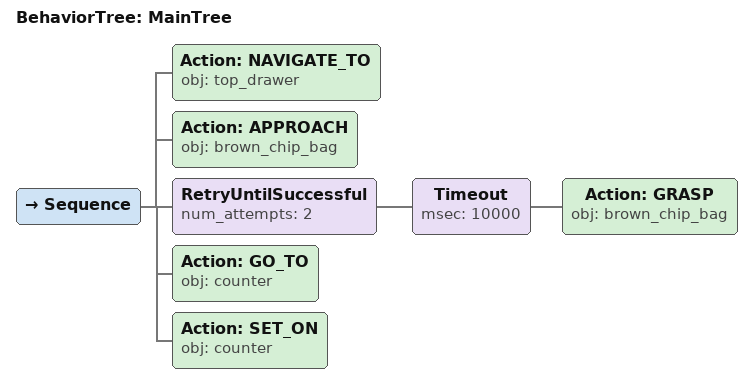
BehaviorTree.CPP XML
<root main_tree_to_execute="MainTree">
  <BehaviorTree ID="MainTree">
    <Sequence>
      <!-- Navigate to top_drawer -->
      <Action ID="NAVIGATE_TO" obj="top_drawer" />
      <!-- Approach brown_chip_bag -->
      <Action ID="APPROACH" obj="brown_chip_bag" />
      <!-- Retry GRASP brown_chip_bag up to 2 attempts -->
      <RetryUntilSuccessful num_attempts="2">
        <!-- Timeout: GRASP brown_chip_bag within 10s -->
        <Timeout msec="10000">
          <!-- Grasp brown_chip_bag -->
          <Action ID="GRASP" obj="brown_chip_bag" />
        </Timeout>
      </RetryUntilSuccessful>
      <!-- Navigate to counter -->
      <Action ID="GO_TO" obj="counter" />
      <!-- Go to counter -->
      <Action ID="SET_ON" obj="counter" />
    </Sequence>
  </BehaviorTree>
</root>
